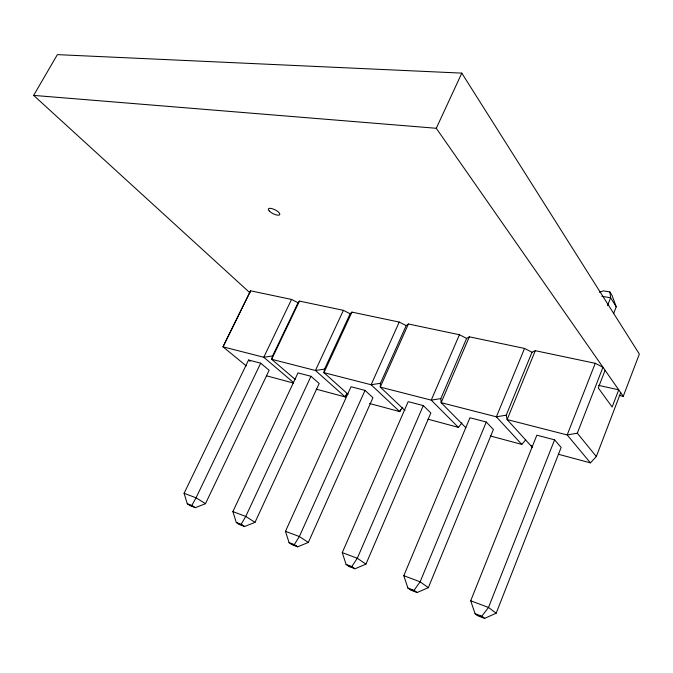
<?xml version="1.0" encoding="UTF-8"?>
<svg xmlns="http://www.w3.org/2000/svg" width="673" height="673" viewBox="0 0 673 673"><rect width="100%" height="100%" fill="white"/><g stroke="black" fill="none" stroke-linecap="round" stroke-linejoin="round"><path stroke-width="1.01" d="M532.006 352.24L506.231 415.165L507.131 419.565L567.188 434.943L577.316 433.185L602.974 367.256L595.243 363.302L535.296 350.692L532.006 352.24L524.545 348.429L469.333 336.82L466.625 338.393L459.423 334.733L408.402 323.999L406.181 325.606L380.447 383.29L380.27 387.093L404.936 410.471M406.181 325.606L399.224 322.073L351.937 312.121L350.153 313.744L324.537 369.115L323.94 372.665L348.076 394.302M350.153 313.744L343.415 310.337L299.468 301.092L298.063 302.715L272.615 355.958L271.656 359.281L295.153 379.37M619.152 395.396L623.248 396.321L639.35 354.057L461.796 73.121L57.373 54.631L33.65 95.398L249.986 292.864M558.329 454.241L590.44 462.864L596.32 456.538L620.708 392.687M605.103 370.31L598.263 387.909L612.144 407.014L618.723 389.835L598.331 385.293M496.178 613.212L561.139 447.444L554.594 439.831L536.844 435.204L470.705 600.787L475.088 613.709L478.032 615.837L484.669 618.369L496.178 613.212L488.497 607.458L470.705 600.787M613.566 313.668L616.249 306.821L612.009 295.38L609.898 291.964L603.286 290.862L599.525 292.284M595.243 363.302L567.188 434.943L590.44 462.864M554.594 439.831L488.497 607.458L481.742 616.249L475.088 613.709M607.534 305.601L610.621 297.786L609.898 291.964M535.296 350.692L507.131 419.565L532.242 447.225L531.207 445.425M524.545 348.429L496.38 416.814L521.794 444.416L525.748 439.789M428.339 587.655L493.385 429.534L486.285 422.021L469.939 417.756L403.8 575.693L407.897 588.042L411.035 590.196L417.125 592.526L428.339 587.655L420.12 581.817L403.8 575.693M486.285 422.021L420.12 581.817L414.004 590.372L407.897 588.042M469.333 336.82L441.151 402.673L465.884 427.767M365.935 564.142L430.855 413.012L423.3 405.592L408.191 401.646L342.263 552.617L346.099 564.437L349.388 566.607L354.999 568.761L365.935 564.142L357.296 558.262L342.263 552.617M506.231 415.165L496.38 416.814L441.151 402.673L440.823 398.593L466.625 338.393M423.3 405.592L357.296 558.262L351.727 566.582L346.099 564.437M459.423 334.733L431.242 400.141L458.414 427.38L461.956 422.863M400.561 409.68L399.72 411.607L369.595 403.514M408.402 323.999L380.27 387.093L431.242 400.141L440.823 398.593M308.335 542.438L372.951 397.701L365.035 390.39L351.037 386.739L285.47 531.325L289.079 542.648L292.486 544.836L297.676 546.821L308.335 542.438L299.359 536.532L285.47 531.325M365.035 390.39L299.359 536.532L294.278 544.634L289.079 542.648M399.224 322.073L371.117 384.746L399.72 411.607L402.748 407.401M346.502 394.092L345.199 396.952L316.201 389.162M255.008 522.349L319.195 383.492L310.985 376.291L297.971 372.901L232.892 511.606L236.299 522.484L239.798 524.671L244.61 526.513L255.008 522.349L245.763 516.435L232.892 511.606M623.248 396.321L436.281 128.282L461.796 73.121M351.937 312.121L323.94 372.665L371.117 384.746L380.447 383.29M310.985 376.291L245.763 516.435L241.119 524.326L236.299 522.484M343.415 310.337L315.452 370.495L345.199 396.952L347.386 393.671M299.468 301.092L271.656 359.281L315.452 370.495L324.537 369.115M205.484 503.69L269.15 370.268L260.695 363.184L248.581 360.021L184.082 493.301L187.296 503.766L190.871 505.953L195.347 507.661L205.484 503.69L196.045 497.793L184.082 493.301M260.695 363.184L196.045 497.793L191.78 505.482L187.296 503.766M298.063 302.715L291.535 299.426L263.766 357.262L293.647 382.643M291.535 299.426L250.583 290.812L222.999 346.831L246.276 365.935M250.583 290.812L222.999 346.831L263.766 357.262L272.615 355.958M33.65 95.398L436.281 128.282M601.78 296.271L610.621 297.786L616.249 306.821M266.34 375.761L293.428 383.038M427.961 419.195L458.414 427.38M490.373 435.969L521.794 444.416M189.088 504.859L193.563 506.576M238.049 523.586L242.869 525.42M290.786 543.742L295.977 545.727M347.748 565.522L353.367 567.675M409.47 589.119L415.569 591.449M476.568 614.777L483.206 617.318M191.78 505.482L195.347 507.661M241.119 524.326L244.61 526.513M294.278 544.634L297.676 546.821M351.727 566.582L354.999 568.761M414.004 590.372L417.125 592.526M481.742 616.249L484.669 618.369M248.581 360.021L250.12 361.3M577.316 433.185L596.32 456.538M269.284 211.019A6.385 2.17 26.7 0 0 279.287 215.049A6.385 2.17 26.7 0 0 273.692 209.194A6.385 2.17 26.7 0 0 269.284 211.019"/></g></svg>
